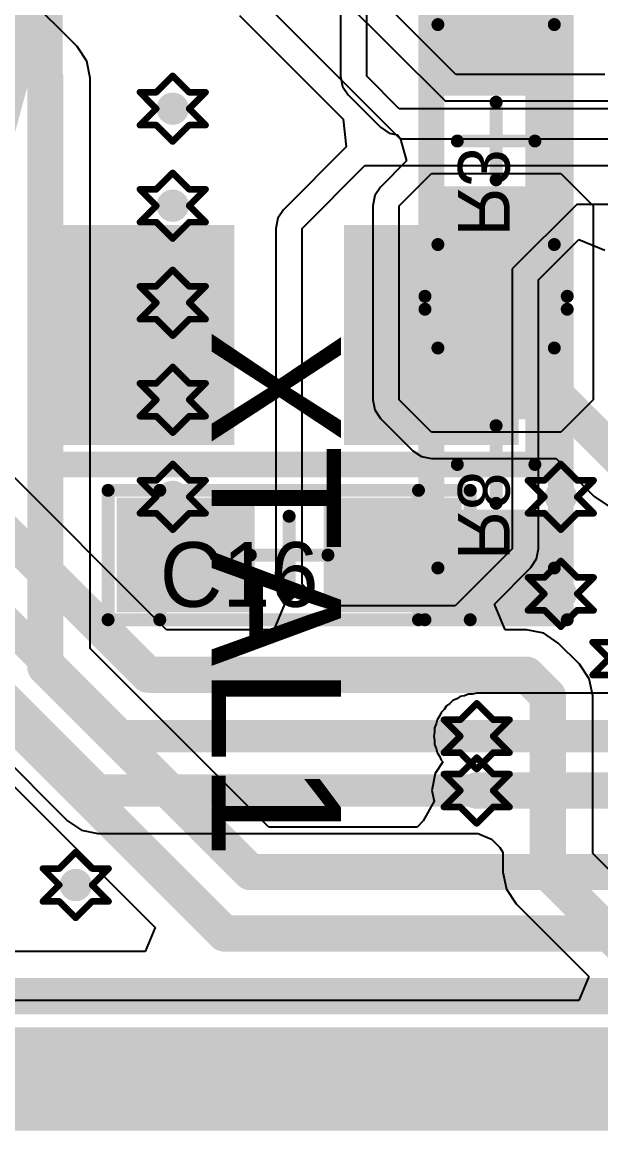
# Model space of a CAD drawing. Header units: millimetres. Extents: x -1.1 to 43.9, y -0.6 to 15.6.
# Drawn here: x 20.84 to 25.31, y -0.4 to 8.17 of the extents above; entities that cross this region are included whole.
import ezdxf

# ---------------------------------------------------------------- set-up
doc = ezdxf.new("R2010")
doc.units = ezdxf.units.MM
for name, color, linetype in [('BottomLayer', 5, 'Continuous'), ('BottomPaste', 16, 'Continuous'), ('BottomSolder', 6, 'Continuous'), ('DrillDrawing', 1, 'Continuous'), ('KeepOutLayer', 6, 'Continuous'), ('Mechanical2', 216, 'Continuous'), ('Mechanical3', 76, 'Continuous'), ('Mechanical4', 56, 'Continuous'), ('Mechanical5', 56, 'Continuous'), ('Mechanical6', 56, 'Continuous'), ('Mechanical7', 56, 'Continuous'), ('TopLayer', 1, 'Continuous'), ('TopOverlay', 2, 'Continuous'), ('TopPaste', 8, 'Continuous'), ('TopSolder', 216, 'Continuous'), ('ViaHoleLayer', 16, 'Continuous')]:
    doc.layers.add(name, color=color, linetype=linetype)
doc.styles.add('Mooretronics', font='', dxfattribs={"height": 0.2})
doc.styles.get('Mooretronics').set_extended_font_data('Mooretronics')

# ---------------------------------------------------------------- blocks, each defined once
blk = doc.blocks.new('4_SMD__N__L____51')
at = {"layer": 'TopLayer'}
for points in [[(1.05, 1.725), (2.65, 1.725), (2.65, 0.475), (1.05, 0.475)], [(1.05, -0.475), (2.65, -0.475), (2.65, -1.725), (1.05, -1.725)]]:
    blk.add_hatch(color=1, dxfattribs=at).paths.add_polyline_path(points)
at = {"layer": 'TopPaste'}
for points in [[(1.05, 1.725), (2.65, 1.725), (2.65, 0.475), (1.05, 0.475)], [(1.05, -0.475), (2.65, -0.475), (2.65, -1.725), (1.05, -1.725)]]:
    blk.add_hatch(color=8, dxfattribs=at).paths.add_polyline_path(points)
at = {"layer": 'TopSolder'}
for points in [[(1, 1.775), (2.7, 1.775), (2.7, 0.425), (1, 0.425)], [(1, -0.425), (2.7, -0.425), (2.7, -1.775), (1, -1.775)]]:
    blk.add_hatch(color=216, dxfattribs=at).paths.add_polyline_path(points)
at = {"layer": 'Mechanical2', "const_width": 0.2}
for points in [[(2.85, 1.925), (-2.85, 1.925)], [(2.85, -1.85), (2.85, 1.925)], [(2.85, -1.85), (-2.85, -1.85)]]:
    blk.add_lwpolyline(points, dxfattribs=at)
at = {"layer": 'Mechanical2', "const_width": 0.1}
for points in [[(2.8, 1.925, 1), (2.9, 1.925, 1)], [(2.8, 1.925, 1), (2.9, 1.925, 1)], [(2.8, -1.85, 1), (2.9, -1.85, 1)], [(2.8, -1.85, 1), (2.9, -1.85, 1)]]:
    blk.add_lwpolyline(points, format="xyb", close=True, dxfattribs=at)
at = {"layer": 'Mechanical4', "const_width": 0.2}
for points in [[(2.85, 1.925), (-2.85, 1.925)], [(2.85, -1.85), (2.85, 1.925)], [(2.85, -1.85), (-2.85, -1.85)]]:
    blk.add_lwpolyline(points, dxfattribs=at)
at = {"layer": 'Mechanical4', "const_width": 0.1}
for points in [[(2.8, 1.925, 1), (2.9, 1.925, 1)], [(2.8, 1.925, 1), (2.9, 1.925, 1)], [(2.8, -1.85, 1), (2.9, -1.85, 1)], [(2.8, -1.85, 1), (2.9, -1.85, 1)]]:
    blk.add_lwpolyline(points, format="xyb", close=True, dxfattribs=at)
at = {"layer": 'Mechanical6', "const_width": 0.2}
for points in [[(2.85, 1.925), (-2.85, 1.925)], [(2.85, -1.85), (2.85, 1.925)], [(2.85, -1.85), (-2.85, -1.85)]]:
    blk.add_lwpolyline(points, dxfattribs=at)
at = {"layer": 'Mechanical6', "const_width": 0.1}
for points in [[(2.8, 1.925, 1), (2.9, 1.925, 1)], [(2.8, 1.925, 1), (2.9, 1.925, 1)], [(2.8, -1.85, 1), (2.9, -1.85, 1)], [(2.8, -1.85, 1), (2.9, -1.85, 1)]]:
    blk.add_lwpolyline(points, format="xyb", close=True, dxfattribs=at)
at = {"layer": 'Mechanical6'}
blk.add_text('XTAL1', height=1, dxfattribs=at).set_placement((1.809, -0.5999))
blk = doc.blocks.new('RES_0603_B_67')
at = {"layer": 'BottomLayer'}
for points in [[(-1.1, 0.45), (-0.4, 0.45), (-0.4, -0.45), (-1.1, -0.45)], [(0.4, 0.45), (1.1, 0.45), (1.1, -0.45), (0.4, -0.45)]]:
    blk.add_hatch(color=5, dxfattribs=at).paths.add_polyline_path(points)
at = {"layer": 'BottomPaste'}
for points in [[(-1.1, 0.45), (-0.4, 0.45), (-0.4, -0.45), (-1.1, -0.45)], [(0.4, 0.45), (1.1, 0.45), (1.1, -0.45), (0.4, -0.45)]]:
    blk.add_hatch(color=16, dxfattribs=at).paths.add_polyline_path(points)
at = {"layer": 'BottomSolder'}
for points in [[(-1.15, 0.5), (-0.35, 0.5), (-0.35, -0.5), (-1.15, -0.5)], [(0.35, 0.5), (1.15, 0.5), (1.15, -0.5), (0.35, -0.5)]]:
    blk.add_hatch(color=6, dxfattribs=at).paths.add_polyline_path(points)
at = {"layer": 'Mechanical3', "const_width": 0.1}
for points in [[(-0.8, 0.45), (0.9, 0.45)], [(-0.8, 0.45), (-0.8, -0.45)], [(0.9, 0.45), (0.9, -0.45)], [(-0.8, -0.45), (0.9, -0.45)]]:
    blk.add_lwpolyline(points, dxfattribs=at)
at = {"layer": 'Mechanical3', "const_width": 0.05}
for points in [[(-0.825, 0.45, 1), (-0.775, 0.45, 1)], [(-0.825, 0.45, 1), (-0.775, 0.45, 1)], [(0.875, 0.45, 1), (0.925, 0.45, 1)], [(0.875, 0.45, 1), (0.925, 0.45, 1)], [(-0.825, -0.45, 1), (-0.775, -0.45, 1)], [(-0.825, -0.45, 1), (-0.775, -0.45, 1)], [(0.875, -0.45, 1), (0.925, -0.45, 1)], [(0.875, -0.45, 1), (0.925, -0.45, 1)]]:
    blk.add_lwpolyline(points, format="xyb", close=True, dxfattribs=at)
at = {"layer": 'Mechanical5', "const_width": 0.1}
for points in [[(-1.2, 0.55), (-1.2, -0.55)], [(-1.2, 0.55), (1.2, 0.55)], [(1.2, 0.55), (1.2, -0.55)], [(0, 0.3), (0, -0.3)], [(-0.3, 0), (0.3, 0)], [(-1.2, -0.55), (1.2, -0.55)]]:
    blk.add_lwpolyline(points, dxfattribs=at)
at = {"layer": 'Mechanical5', "const_width": 0.05}
for points in [[(-1.225, 0.55, 1), (-1.175, 0.55, 1)], [(-1.225, 0.55, 1), (-1.175, 0.55, 1)], [(1.175, 0.55, 1), (1.225, 0.55, 1)], [(1.175, 0.55, 1), (1.225, 0.55, 1)], [(-0.025, 0.3, 1), (0.025, 0.3, 1)], [(-0.325, 0, 1), (-0.275, 0, 1)], [(0.275, 0, 1), (0.325, 0, 1)], [(-0.025, -0.3, 1), (0.025, -0.3, 1)], [(-1.225, -0.55, 1), (-1.175, -0.55, 1)], [(-1.225, -0.55, 1), (-1.175, -0.55, 1)], [(1.175, -0.55, 1), (1.225, -0.55, 1)], [(1.175, -0.55, 1), (1.225, -0.55, 1)]]:
    blk.add_lwpolyline(points, format="xyb", close=True, dxfattribs=at)
at = {"layer": 'Mechanical7', "const_width": 0.1}
for points in [[(-1.2, 0.55), (-1.2, -0.55)], [(-1.2, 0.55), (1.2, 0.55)], [(1.2, 0.55), (1.2, -0.55)], [(-1.2, -0.55), (1.2, -0.55)]]:
    blk.add_lwpolyline(points, dxfattribs=at)
at = {"layer": 'Mechanical7', "const_width": 0.05}
for points in [[(-1.225, 0.55, 1), (-1.175, 0.55, 1)], [(-1.225, 0.55, 1), (-1.175, 0.55, 1)], [(1.175, 0.55, 1), (1.225, 0.55, 1)], [(1.175, 0.55, 1), (1.225, 0.55, 1)], [(-1.225, -0.55, 1), (-1.175, -0.55, 1)], [(-1.225, -0.55, 1), (-1.175, -0.55, 1)], [(1.175, -0.55, 1), (1.225, -0.55, 1)], [(1.175, -0.55, 1), (1.225, -0.55, 1)]]:
    blk.add_lwpolyline(points, format="xyb", close=True, dxfattribs=at)
at = {"layer": 'Mechanical7', "text_generation_flag": 2}
blk.add_text('R8', height=0.4, rotation=180, dxfattribs=at).set_placement((-0.7373, 0.2951))
blk = doc.blocks.new('RES_0603_B_72')
at = {"layer": 'BottomLayer'}
for points in [[(-1.1, 0.45), (-0.4, 0.45), (-0.4, -0.45), (-1.1, -0.45)], [(0.4, 0.45), (1.1, 0.45), (1.1, -0.45), (0.4, -0.45)]]:
    blk.add_hatch(color=5, dxfattribs=at).paths.add_polyline_path(points)
at = {"layer": 'BottomPaste'}
for points in [[(-1.1, 0.45), (-0.4, 0.45), (-0.4, -0.45), (-1.1, -0.45)], [(0.4, 0.45), (1.1, 0.45), (1.1, -0.45), (0.4, -0.45)]]:
    blk.add_hatch(color=16, dxfattribs=at).paths.add_polyline_path(points)
at = {"layer": 'BottomSolder'}
for points in [[(-1.15, 0.5), (-0.35, 0.5), (-0.35, -0.5), (-1.15, -0.5)], [(0.35, 0.5), (1.15, 0.5), (1.15, -0.5), (0.35, -0.5)]]:
    blk.add_hatch(color=6, dxfattribs=at).paths.add_polyline_path(points)
at = {"layer": 'Mechanical3', "const_width": 0.1}
for points in [[(-0.8, 0.45), (0.9, 0.45)], [(-0.8, 0.45), (-0.8, -0.45)], [(0.9, 0.45), (0.9, -0.45)], [(-0.8, -0.45), (0.9, -0.45)]]:
    blk.add_lwpolyline(points, dxfattribs=at)
at = {"layer": 'Mechanical3', "const_width": 0.05}
for points in [[(-0.825, 0.45, 1), (-0.775, 0.45, 1)], [(-0.825, 0.45, 1), (-0.775, 0.45, 1)], [(0.875, 0.45, 1), (0.925, 0.45, 1)], [(0.875, 0.45, 1), (0.925, 0.45, 1)], [(-0.825, -0.45, 1), (-0.775, -0.45, 1)], [(-0.825, -0.45, 1), (-0.775, -0.45, 1)], [(0.875, -0.45, 1), (0.925, -0.45, 1)], [(0.875, -0.45, 1), (0.925, -0.45, 1)]]:
    blk.add_lwpolyline(points, format="xyb", close=True, dxfattribs=at)
at = {"layer": 'Mechanical5', "const_width": 0.1}
for points in [[(-1.2, 0.55), (-1.2, -0.55)], [(-1.2, 0.55), (1.2, 0.55)], [(1.2, 0.55), (1.2, -0.55)], [(0, 0.3), (0, -0.3)], [(-0.3, 0), (0.3, 0)], [(-1.2, -0.55), (1.2, -0.55)]]:
    blk.add_lwpolyline(points, dxfattribs=at)
at = {"layer": 'Mechanical5', "const_width": 0.05}
for points in [[(-1.225, 0.55, 1), (-1.175, 0.55, 1)], [(-1.225, 0.55, 1), (-1.175, 0.55, 1)], [(1.175, 0.55, 1), (1.225, 0.55, 1)], [(1.175, 0.55, 1), (1.225, 0.55, 1)], [(-0.025, 0.3, 1), (0.025, 0.3, 1)], [(-0.325, 0, 1), (-0.275, 0, 1)], [(0.275, 0, 1), (0.325, 0, 1)], [(-0.025, -0.3, 1), (0.025, -0.3, 1)], [(-1.225, -0.55, 1), (-1.175, -0.55, 1)], [(-1.225, -0.55, 1), (-1.175, -0.55, 1)], [(1.175, -0.55, 1), (1.225, -0.55, 1)], [(1.175, -0.55, 1), (1.225, -0.55, 1)]]:
    blk.add_lwpolyline(points, format="xyb", close=True, dxfattribs=at)
at = {"layer": 'Mechanical7', "const_width": 0.1}
for points in [[(-1.2, 0.55), (-1.2, -0.55)], [(-1.2, 0.55), (1.2, 0.55)], [(1.2, 0.55), (1.2, -0.55)], [(-1.2, -0.55), (1.2, -0.55)]]:
    blk.add_lwpolyline(points, dxfattribs=at)
at = {"layer": 'Mechanical7', "const_width": 0.05}
for points in [[(-1.225, 0.55, 1), (-1.175, 0.55, 1)], [(-1.225, 0.55, 1), (-1.175, 0.55, 1)], [(1.175, 0.55, 1), (1.225, 0.55, 1)], [(1.175, 0.55, 1), (1.225, 0.55, 1)], [(-1.225, -0.55, 1), (-1.175, -0.55, 1)], [(-1.225, -0.55, 1), (-1.175, -0.55, 1)], [(1.175, -0.55, 1), (1.225, -0.55, 1)], [(1.175, -0.55, 1), (1.225, -0.55, 1)]]:
    blk.add_lwpolyline(points, format="xyb", close=True, dxfattribs=at)
at = {"layer": 'Mechanical7', "text_generation_flag": 2}
blk.add_text('R3', height=0.4, rotation=180, dxfattribs=at).set_placement((-0.7373, 0.2951))
blk = doc.blocks.new('CAP_0603_81')
at = {"layer": 'TopLayer'}
for points in [[(-0.3175, 0.3937), (-0.3175, -0.3937), (-1.2827, -0.3937), (-1.2827, 0.3937)], [(1.2827, 0.3937), (1.2827, -0.3937), (0.3175, -0.3937), (0.3175, 0.3937)]]:
    blk.add_hatch(color=1, dxfattribs=at).paths.add_polyline_path(points)
at = {"layer": 'TopPaste'}
for points in [[(-0.3175, 0.3937), (-0.3175, -0.3937), (-1.2827, -0.3937), (-1.2827, 0.3937)], [(1.2827, 0.3937), (1.2827, -0.3937), (0.3175, -0.3937), (0.3175, 0.3937)]]:
    blk.add_hatch(color=8, dxfattribs=at).paths.add_polyline_path(points)
at = {"layer": 'TopSolder'}
for points in [[(-0.2675, 0.4437), (-0.2675, -0.4437), (-1.3327, -0.4437), (-1.3327, 0.4437)], [(1.3327, 0.4437), (1.3327, -0.4437), (0.2675, -0.4437), (0.2675, 0.4437)]]:
    blk.add_hatch(color=216, dxfattribs=at).paths.add_polyline_path(points)
at = {"layer": 'Mechanical2', "const_width": 0.1}
for points in [[(-1, -0.5), (-1, 0.5)], [(-1, 0.5), (1, 0.5)], [(1, -0.5), (1, 0.5)], [(-1, -0.5), (1, -0.5)]]:
    blk.add_lwpolyline(points, dxfattribs=at)
at = {"layer": 'Mechanical2', "const_width": 0.05}
for points in [[(-1.025, 0.5, 1), (-0.975, 0.5, 1)], [(-1.025, 0.5, 1), (-0.975, 0.5, 1)], [(0.975, 0.5, 1), (1.025, 0.5, 1)], [(0.975, 0.5, 1), (1.025, 0.5, 1)], [(-1.025, -0.5, 1), (-0.975, -0.5, 1)], [(-1.025, -0.5, 1), (-0.975, -0.5, 1)], [(0.975, -0.5, 1), (1.025, -0.5, 1)], [(0.975, -0.5, 1), (1.025, -0.5, 1)]]:
    blk.add_lwpolyline(points, format="xyb", close=True, dxfattribs=at)
at = {"layer": 'Mechanical4', "const_width": 0.1}
for points in [[(-1.4, 0.5), (1.4, 0.5)], [(-1.4, -0.5), (-1.4, 0.5)], [(1.4, -0.5), (1.4, 0.5)], [(0, -0.3), (0, 0.3)], [(-0.3, 0), (0.3, 0)], [(-1.4, -0.5), (1.4, -0.5)]]:
    blk.add_lwpolyline(points, dxfattribs=at)
at = {"layer": 'Mechanical4', "const_width": 0.05}
for points in [[(-1.425, 0.5, 1), (-1.375, 0.5, 1)], [(-1.425, 0.5, 1), (-1.375, 0.5, 1)], [(1.375, 0.5, 1), (1.425, 0.5, 1)], [(1.375, 0.5, 1), (1.425, 0.5, 1)], [(-0.025, 0.3, 1), (0.025, 0.3, 1)], [(-0.325, 0, 1), (-0.275, 0, 1)], [(0.275, 0, 1), (0.325, 0, 1)], [(-0.025, -0.3, 1), (0.025, -0.3, 1)], [(-1.425, -0.5, 1), (-1.375, -0.5, 1)], [(-1.425, -0.5, 1), (-1.375, -0.5, 1)], [(1.375, -0.5, 1), (1.425, -0.5, 1)], [(1.375, -0.5, 1), (1.425, -0.5, 1)]]:
    blk.add_lwpolyline(points, format="xyb", close=True, dxfattribs=at)
at = {"layer": 'Mechanical6', "const_width": 0.1}
for points in [[(-1.4, 0.5), (1.4, 0.5)], [(-1.4, -0.5), (-1.4, 0.5)], [(1.4, -0.5), (1.4, 0.5)], [(-1.4, -0.5), (1.4, -0.5)]]:
    blk.add_lwpolyline(points, dxfattribs=at)
at = {"layer": 'Mechanical6', "const_width": 0.05}
for points in [[(-1.425, 0.5, 1), (-1.375, 0.5, 1)], [(-1.425, 0.5, 1), (-1.375, 0.5, 1)], [(1.375, 0.5, 1), (1.425, 0.5, 1)], [(1.375, 0.5, 1), (1.425, 0.5, 1)], [(-1.425, -0.5, 1), (-1.375, -0.5, 1)], [(-1.425, -0.5, 1), (-1.375, -0.5, 1)], [(1.375, -0.5, 1), (1.425, -0.5, 1)], [(1.375, -0.5, 1), (1.425, -0.5, 1)]]:
    blk.add_lwpolyline(points, format="xyb", close=True, dxfattribs=at)
at = {"layer": 'Mechanical6'}
blk.add_text('C16', height=0.5, rotation=360, dxfattribs=at).set_placement((-1, -0.4))

msp = doc.modelspace()

# ---------------------------------------------------------------- hatches: boundary and pattern name
at = {"layer": 'BottomLayer'}
h = msp.add_hatch(color=5, dxfattribs=at)
edge = h.paths.add_edge_path()
edge.add_arc((22, 7.5), 0.125, 0, 360)
h = msp.add_hatch(color=5, dxfattribs=at)
edge = h.paths.add_edge_path()
edge.add_arc((22, 6.75), 0.125, 0, 360)
h = msp.add_hatch(color=5, dxfattribs=at)
edge = h.paths.add_edge_path()
edge.add_arc((22, 6), 0.125, 0, 360)
h = msp.add_hatch(color=5, dxfattribs=at)
edge = h.paths.add_edge_path()
edge.add_arc((22, 5.25), 0.125, 0, 360)
h = msp.add_hatch(color=5, dxfattribs=at)
edge = h.paths.add_edge_path()
edge.add_arc((22, 4.5), 0.125, 0, 360)
h = msp.add_hatch(color=5, dxfattribs=at)
edge = h.paths.add_edge_path()
edge.add_arc((25, 4.5), 0.125, 0, 360)
h = msp.add_hatch(color=5, dxfattribs=at)
edge = h.paths.add_edge_path()
edge.add_arc((25, 3.75), 0.125, 0, 360)
h = msp.add_hatch(color=5, dxfattribs=at)
edge = h.paths.add_edge_path()
edge.add_arc((24.35, 2.65), 0.125, 0, 360)
h = msp.add_hatch(color=5, dxfattribs=at)
edge = h.paths.add_edge_path()
edge.add_arc((24.35, 2.23), 0.125, 0, 360)
h = msp.add_hatch(color=5, dxfattribs=at)
edge = h.paths.add_edge_path()
edge.add_arc((21.25, 1.5), 0.125, 0, 360)
at = {"layer": 'TopLayer'}
h = msp.add_hatch(color=1, dxfattribs=at)
edge = h.paths.add_edge_path()
edge.add_arc((22, 7.5), 0.125, 0, 360)
h = msp.add_hatch(color=1, dxfattribs=at)
edge = h.paths.add_edge_path()
edge.add_arc((22, 6.75), 0.125, 0, 360)
h = msp.add_hatch(color=1, dxfattribs=at)
edge = h.paths.add_edge_path()
edge.add_arc((22, 6), 0.125, 0, 360)
h = msp.add_hatch(color=1, dxfattribs=at)
edge = h.paths.add_edge_path()
edge.add_arc((22, 5.25), 0.125, 0, 360)
h = msp.add_hatch(color=1, dxfattribs=at)
edge = h.paths.add_edge_path()
edge.add_arc((22, 4.5), 0.125, 0, 360)
h = msp.add_hatch(color=1, dxfattribs=at)
edge = h.paths.add_edge_path()
edge.add_arc((25, 4.5), 0.125, 0, 360)
h = msp.add_hatch(color=1, dxfattribs=at)
edge = h.paths.add_edge_path()
edge.add_arc((25, 3.75), 0.125, 0, 360)
h = msp.add_hatch(color=1, dxfattribs=at)
edge = h.paths.add_edge_path()
edge.add_arc((24.35, 2.65), 0.125, 0, 360)
h = msp.add_hatch(color=1, dxfattribs=at)
edge = h.paths.add_edge_path()
edge.add_arc((24.35, 2.23), 0.125, 0, 360)
h = msp.add_hatch(color=1, dxfattribs=at)
edge = h.paths.add_edge_path()
edge.add_arc((21.25, 1.5), 0.125, 0, 360)
at = {"layer": 'ViaHoleLayer'}
h = msp.add_hatch(color=16, dxfattribs=at)
edge = h.paths.add_edge_path()
edge.add_arc((22, 7.5), 0.075, 0, 360)
h = msp.add_hatch(color=16, dxfattribs=at)
edge = h.paths.add_edge_path()
edge.add_arc((22, 6.75), 0.075, 0, 360)
h = msp.add_hatch(color=16, dxfattribs=at)
edge = h.paths.add_edge_path()
edge.add_arc((22, 6), 0.075, 0, 360)
h = msp.add_hatch(color=16, dxfattribs=at)
edge = h.paths.add_edge_path()
edge.add_arc((22, 5.25), 0.075, 0, 360)
h = msp.add_hatch(color=16, dxfattribs=at)
edge = h.paths.add_edge_path()
edge.add_arc((22, 4.5), 0.075, 0, 360)
h = msp.add_hatch(color=16, dxfattribs=at)
edge = h.paths.add_edge_path()
edge.add_arc((25, 4.5), 0.075, 0, 360)
h = msp.add_hatch(color=16, dxfattribs=at)
edge = h.paths.add_edge_path()
edge.add_arc((25, 3.75), 0.075, 0, 360)
h = msp.add_hatch(color=16, dxfattribs=at)
edge = h.paths.add_edge_path()
edge.add_arc((24.35, 2.65), 0.075, 0, 360)
h = msp.add_hatch(color=16, dxfattribs=at)
edge = h.paths.add_edge_path()
edge.add_arc((24.35, 2.23), 0.075, 0, 360)
h = msp.add_hatch(color=16, dxfattribs=at)
edge = h.paths.add_edge_path()
edge.add_arc((21.25, 1.5), 0.075, 0, 360)

# ---------------------------------------------------------------- linework, layer by layer
at = {"layer": 'BottomLayer'}
for p, q in [((21.2601, 7.9801), (20.0717, 9.1686)), ((23.2961, 8.25), (23.2961, 7.75)), ((23.5, 7.75), (23.5, 8.25)), ((21.3353, 7.8677), (21.2601, 7.9801)), ((21.3617, 7.735), (21.3353, 7.8677)), ((21.3617, 3.3286), (21.3617, 7.735)), ((23.2961, 7.75), (23.2961, 7.75)), ((23.2961, 7.75), (23.3116, 7.672)), ((23.75, 7.5), (23.5, 7.75)), ((23.3116, 7.672), (23.3558, 7.6058)), ((23.3558, 7.6058), (23.6058, 7.3558)), ((26.5, 7.5), (23.75, 7.5)), ((23.6058, 7.3558), (23.672, 7.3116)), ((23.672, 7.3116), (23.7368, 7.2987)), ((23.7368, 7.2987), (23.7554, 7.2745)), ((23.7554, 7.2745), (23.7571, 7.2715)), ((23.7571, 7.2715), (23.8077, 7.0961)), ((23.8077, 7.0961), (23.6058, 6.8942)), ((23.75, 6.75), (24, 7)), ((24, 7), (24.25, 7)), ((24.25, 7), (25, 7)), ((25, 7), (25.25, 6.75)), ((23.6058, 6.8942), (23.5616, 6.828)), ((23.6058, 6.8942), (23.6058, 6.8942)), ((23.5616, 6.828), (23.5461, 6.75)), ((23.5461, 6.75), (23.5461, 5.25)), ((23.75, 5.25), (23.75, 6.75)), ((25.25, 6.75), (25.25, 5.25)), ((23.5461, 5.25), (23.5461, 5.25)), ((23.5461, 5.25), (23.5616, 5.172)), ((24, 5), (23.75, 5.25)), ((25.25, 5.25), (25, 5)), ((23.5616, 5.172), (23.6058, 5.1058)), ((23.6058, 5.1058), (23.8558, 4.8558)), ((25, 5), (24, 5)), ((23.8558, 4.8558), (23.922, 4.8116)), ((23.922, 4.8116), (24, 4.7961)), ((24, 4.7961), (24.9637, 4.7961)), ((24.9637, 4.7961), (25.2549, 4.5049)), ((25.2549, 4.5049), (25.3673, 4.4297)), ((22.7436, 1.9467), (21.3617, 3.3286)), ((24.1659, 2.9255), (24.1428, 2.9024)), ((24.1961, 2.938), (24.1659, 2.9255)), ((24.2232, 2.9561), (24.1961, 2.938)), ((24.2552, 2.9625), (24.2232, 2.9561)), ((24.2854, 2.975), (24.2552, 2.9625)), ((24.318, 2.975), (24.2854, 2.975)), ((24.35, 2.9814), (24.318, 2.975)), ((27.4536, 2.9814), (24.35, 2.9814)), ((24.0745, 2.8341), (24.062, 2.8039)), ((24.0976, 2.8572), (24.0745, 2.8341)), ((24.1157, 2.8843), (24.0976, 2.8572)), ((24.1428, 2.9024), (24.1157, 2.8843)), ((24.0375, 2.7448), (24.025, 2.7146)), ((24.0439, 2.7768), (24.0375, 2.7448)), ((24.062, 2.8039), (24.0439, 2.7768)), ((24.025, 2.682), (24.0186, 2.65)), ((24.025, 2.7146), (24.025, 2.682)), ((20.3899, 2.6449), (21.8633, 1.1715)), ((24.0186, 2.65), (24.025, 2.618)), ((24.025, 2.618), (24.025, 2.5854)), ((24.025, 2.5854), (24.0375, 2.5552)), ((24.0375, 2.5552), (24.0439, 2.5232)), ((24.0439, 2.5232), (24.062, 2.4961)), ((24.062, 2.4961), (24.0745, 2.4659)), ((24.089, 2.4514), (24.0297, 2.3627)), ((24.0745, 2.4659), (24.089, 2.4514)), ((24.0297, 2.3627), (24.0033, 2.23)), ((24.0033, 2.23), (24.0199, 2.1467)), ((24.0199, 2.1467), (23.9359, 1.9962)), ((23.9359, 1.9962), (23.8899, 1.9467)), ((23.8899, 1.9467), (22.7436, 1.9467)), ((21.8633, 1.1715), (21.7868, 0.9867)), ((21.7868, 0.9867), (17.9853, 0.9867))]:
    msp.add_line(p, q, dxfattribs=at)
for points, const_width in [([(19.725, 9.025), (21.015, 7.735)], 0.28), ([(21.015, 3.185), (21.015, 7.735)], 0.28), ([(24.5, 5.5), (24.71, 5.29)], 0.28), ([(24.71, 5.29), (24.96, 5.29)], 0.28), ([(24.96, 5.29), (25.5, 4.75)], 0.28), ([(21.015, 3.185), (22.6, 1.6)], 0.28), ([(20.635, 2.89), (22.4, 1.125)], 0.28), ([(24.35, 2.65), (27.5908, 2.65)], 0.25), ([(24.35, 2.23), (27.7648, 2.23)], 0.28), ([(22.6, 1.6), (25.8, 1.6)], 0.28), ([(22.4, 1.125), (27.75, 1.125)], 0.28), ([(17.36, 0.64), (31.54, 0.64)], 0.28)]:
    msp.add_lwpolyline(points, dxfattribs=dict(at, const_width=const_width))
for points, const_width in [([(20.945, 7.735, 1), (21.085, 7.735, 1)], 0.14), ([(20.945, 7.735, 1), (21.085, 7.735, 1)], 0.14), ([(24.43, 5.5, 1), (24.57, 5.5, 1)], 0.14), ([(24.64, 5.29, 1), (24.78, 5.29, 1)], 0.14), ([(24.64, 5.29, 1), (24.78, 5.29, 1)], 0.14), ([(24.89, 5.29, 1), (25.03, 5.29, 1)], 0.14), ([(24.89, 5.29, 1), (25.03, 5.29, 1)], 0.14), ([(20.945, 3.185, 1), (21.085, 3.185, 1)], 0.14), ([(20.945, 3.185, 1), (21.085, 3.185, 1)], 0.14), ([(24.2875, 2.65, 1), (24.4125, 2.65, 1)], 0.125), ([(24.28, 2.23, 1), (24.42, 2.23, 1)], 0.14), ([(22.53, 1.6, 1), (22.67, 1.6, 1)], 0.14), ([(22.53, 1.6, 1), (22.67, 1.6, 1)], 0.14), ([(22.33, 1.125, 1), (22.47, 1.125, 1)], 0.14), ([(22.33, 1.125, 1), (22.47, 1.125, 1)], 0.14)]:
    msp.add_lwpolyline(points, format="xyb", close=True, dxfattribs=dict(at, const_width=const_width))
at = {"layer": 'DrillDrawing'}
for points, const_width in [([(21.873, 7.627), (22, 7.754)], 0.0508), ([(22, 7.754), (22.127, 7.627)], 0.0508), ([(21.746, 7.627), (21.873, 7.5)], 0.0508), ([(21.746, 7.627), (21.873, 7.627)], 0.0508), ([(22.127, 7.627), (22.254, 7.627)], 0.0508), ([(22.127, 7.5), (22.254, 7.627)], 0.0508), ([(21.746, 7.373), (21.873, 7.5)], 0.0508), ([(22.127, 7.5), (22.254, 7.373)], 0.0508), ([(21.746, 7.373), (21.873, 7.373)], 0.0508), ([(21.873, 7.373), (22, 7.246)], 0.0508), ([(22, 7.246), (22.127, 7.373)], 0.0508), ([(22.127, 7.373), (22.254, 7.373)], 0.0508), ([(21.873, 6.877), (22, 7.004)], 0.0508), ([(22, 7.004), (22.127, 6.877)], 0.0508), ([(21.746, 6.877), (21.873, 6.75)], 0.0508), ([(21.746, 6.877), (21.873, 6.877)], 0.0508), ([(22.127, 6.877), (22.254, 6.877)], 0.0508), ([(22.127, 6.75), (22.254, 6.877)], 0.0508), ([(21.746, 6.623), (21.873, 6.75)], 0.0508), ([(22.127, 6.75), (22.254, 6.623)], 0.0508), ([(21.746, 6.623), (21.873, 6.623)], 0.0508), ([(21.873, 6.623), (22, 6.496)], 0.0508), ([(22, 6.496), (22.127, 6.623)], 0.0508), ([(22.127, 6.623), (22.254, 6.623)], 0.0508), ([(21.873, 6.127), (22, 6.254)], 0.0508), ([(22, 6.254), (22.127, 6.127)], 0.0508), ([(21.746, 6.127), (21.873, 6)], 0.0508), ([(21.746, 6.127), (21.873, 6.127)], 0.0508), ([(22.127, 6.127), (22.254, 6.127)], 0.0508), ([(22.127, 6), (22.254, 6.127)], 0.0508), ([(21.746, 5.873), (21.873, 6)], 0.0508), ([(22.127, 6), (22.254, 5.873)], 0.0508), ([(21.746, 5.873), (21.873, 5.873)], 0.0508), ([(21.873, 5.873), (22, 5.746)], 0.0508), ([(22, 5.746), (22.127, 5.873)], 0.0508), ([(22.127, 5.873), (22.254, 5.873)], 0.0508), ([(21.873, 5.377), (22, 5.504)], 0.0508), ([(22, 5.504), (22.127, 5.377)], 0.0508), ([(21.746, 5.377), (21.873, 5.25)], 0.0508), ([(21.746, 5.377), (21.873, 5.377)], 0.0508), ([(22.127, 5.377), (22.254, 5.377)], 0.0508), ([(22.127, 5.25), (22.254, 5.377)], 0.0508), ([(21.746, 5.123), (21.873, 5.25)], 0.0508), ([(22.127, 5.25), (22.254, 5.123)], 0.0508), ([(21.746, 5.123), (21.873, 5.123)], 0.0508), ([(21.873, 5.123), (22, 4.996)], 0.0508), ([(22, 4.996), (22.127, 5.123)], 0.0508), ([(22.127, 5.123), (22.254, 5.123)], 0.0508), ([(21.873, 4.627), (22, 4.754)], 0.0508), ([(22, 4.754), (22.127, 4.627)], 0.0508), ([(24.873, 4.627), (25, 4.754)], 0.0508), ([(25, 4.754), (25.127, 4.627)], 0.0508), ([(21.746, 4.627), (21.873, 4.5)], 0.0508), ([(21.746, 4.627), (21.873, 4.627)], 0.0508), ([(22.127, 4.627), (22.254, 4.627)], 0.0508), ([(22.127, 4.5), (22.254, 4.627)], 0.0508), ([(24.746, 4.627), (24.873, 4.5)], 0.0508), ([(24.746, 4.627), (24.873, 4.627)], 0.0508), ([(25.127, 4.627), (25.254, 4.627)], 0.0508), ([(25.127, 4.5), (25.254, 4.627)], 0.0508), ([(21.746, 4.373), (21.873, 4.5)], 0.0508), ([(22.127, 4.5), (22.254, 4.373)], 0.0508), ([(24.746, 4.373), (24.873, 4.5)], 0.0508), ([(25.127, 4.5), (25.254, 4.373)], 0.0508), ([(21.746, 4.373), (21.873, 4.373)], 0.0508), ([(21.873, 4.373), (22, 4.246)], 0.0508), ([(22, 4.246), (22.127, 4.373)], 0.0508), ([(22.127, 4.373), (22.254, 4.373)], 0.0508), ([(24.746, 4.373), (24.873, 4.373)], 0.0508), ([(24.873, 4.373), (25, 4.246)], 0.0508), ([(25, 4.246), (25.127, 4.373)], 0.0508), ([(25.127, 4.373), (25.254, 4.373)], 0.0508), ([(24.873, 3.877), (25, 4.004)], 0.0508), ([(25, 4.004), (25.127, 3.877)], 0.0508), ([(24.746, 3.877), (24.873, 3.75)], 0.0508), ([(24.746, 3.877), (24.873, 3.877)], 0.0508), ([(25.127, 3.877), (25.254, 3.877)], 0.0508), ([(25.127, 3.75), (25.254, 3.877)], 0.0508), ([(24.746, 3.623), (24.873, 3.75)], 0.0508), ([(25.127, 3.75), (25.254, 3.623)], 0.0508), ([(24.746, 3.623), (24.873, 3.623)], 0.0508), ([(24.873, 3.623), (25, 3.496)], 0.0508), ([(25, 3.496), (25.127, 3.623)], 0.0508), ([(25.127, 3.623), (25.254, 3.623)], 0.0508), ([(25.246, 3.377), (25.373, 3.25)], 0.0508), ([(25.246, 3.377), (25.373, 3.377)], 0.0508), ([(25.246, 3.123), (25.373, 3.25)], 0.0508), ([(25.246, 3.123), (25.373, 3.123)], 0.0508), ([(24.223, 2.777), (24.35, 2.904)], 0.0508), ([(24.35, 2.904), (24.477, 2.777)], 0.0508), ([(24.096, 2.777), (24.223, 2.65)], 0.0508), ([(24.096, 2.777), (24.223, 2.777)], 0.0508), ([(24.477, 2.777), (24.604, 2.777)], 0.0508), ([(24.477, 2.65), (24.604, 2.777)], 0.0508), ([(24.096, 2.523), (24.223, 2.65)], 0.0508), ([(24.477, 2.65), (24.604, 2.523)], 0.0508), ([(24.096, 2.523), (24.223, 2.523)], 0.0508), ([(24.223, 2.523), (24.35, 2.396)], 0.0508), ([(24.223, 2.357), (24.35, 2.484)], 0.0508), ([(24.35, 2.396), (24.477, 2.523)], 0.0508), ([(24.35, 2.484), (24.477, 2.357)], 0.0508), ([(24.477, 2.523), (24.604, 2.523)], 0.0508), ([(24.096, 2.357), (24.223, 2.23)], 0.0508), ([(24.096, 2.357), (24.223, 2.357)], 0.0508), ([(24.477, 2.357), (24.604, 2.357)], 0.0508), ([(24.477, 2.23), (24.604, 2.357)], 0.0508), ([(24.096, 2.103), (24.223, 2.23)], 0.0508), ([(24.477, 2.23), (24.604, 2.103)], 0.0508), ([(24.096, 2.103), (24.223, 2.103)], 0.0508), ([(24.223, 2.103), (24.35, 1.976)], 0.0508), ([(24.35, 1.976), (24.477, 2.103)], 0.0508), ([(24.477, 2.103), (24.604, 2.103)], 0.0508), ([(21.123, 1.627), (21.25, 1.754)], 0.0508), ([(21.25, 1.754), (21.377, 1.627)], 0.0508), ([(20.996, 1.627), (21.123, 1.5)], 0.0508), ([(20.996, 1.627), (21.123, 1.627)], 0.0508), ([(21.377, 1.627), (21.504, 1.627)], 0.0508), ([(21.377, 1.5), (21.504, 1.627)], 0.0508), ([(20.996, 1.373), (21.123, 1.5)], 0.0508), ([(21.377, 1.5), (21.504, 1.373)], 0.0508), ([(20.996, 1.373), (21.123, 1.373)], 0.0508), ([(21.123, 1.373), (21.25, 1.246)], 0.0508), ([(21.25, 1.246), (21.377, 1.373)], 0.0508), ([(21.377, 1.373), (21.504, 1.373)], 0.0508), ([(0, 0), (43.47, 0)], 0.2)]:
    msp.add_lwpolyline(points, dxfattribs=dict(at, const_width=const_width))
at = {"layer": 'DrillDrawing', "const_width": 0.0254}
for points in [[(21.9873, 7.754, 1), (22.0127, 7.754, 1)], [(21.9873, 7.754, 1), (22.0127, 7.754, 1)], [(21.7333, 7.627, 1), (21.7587, 7.627, 1)], [(21.7333, 7.627, 1), (21.7587, 7.627, 1)], [(21.8603, 7.627, 1), (21.8857, 7.627, 1)], [(21.8603, 7.627, 1), (21.8857, 7.627, 1)], [(22.1143, 7.627, 1), (22.1397, 7.627, 1)], [(22.1143, 7.627, 1), (22.1397, 7.627, 1)], [(22.2413, 7.627, 1), (22.2667, 7.627, 1)], [(22.2413, 7.627, 1), (22.2667, 7.627, 1)], [(21.8603, 7.5, 1), (21.8857, 7.5, 1)], [(21.8603, 7.5, 1), (21.8857, 7.5, 1)], [(22.1143, 7.5, 1), (22.1397, 7.5, 1)], [(22.1143, 7.5, 1), (22.1397, 7.5, 1)], [(21.7333, 7.373, 1), (21.7587, 7.373, 1)], [(21.7333, 7.373, 1), (21.7587, 7.373, 1)], [(21.8603, 7.373, 1), (21.8857, 7.373, 1)], [(21.8603, 7.373, 1), (21.8857, 7.373, 1)], [(22.1143, 7.373, 1), (22.1397, 7.373, 1)], [(22.1143, 7.373, 1), (22.1397, 7.373, 1)], [(22.2413, 7.373, 1), (22.2667, 7.373, 1)], [(22.2413, 7.373, 1), (22.2667, 7.373, 1)], [(21.9873, 7.246, 1), (22.0127, 7.246, 1)], [(21.9873, 7.246, 1), (22.0127, 7.246, 1)], [(21.9873, 7.004, 1), (22.0127, 7.004, 1)], [(21.9873, 7.004, 1), (22.0127, 7.004, 1)], [(21.7333, 6.877, 1), (21.7587, 6.877, 1)], [(21.7333, 6.877, 1), (21.7587, 6.877, 1)], [(21.8603, 6.877, 1), (21.8857, 6.877, 1)], [(21.8603, 6.877, 1), (21.8857, 6.877, 1)], [(22.1143, 6.877, 1), (22.1397, 6.877, 1)], [(22.1143, 6.877, 1), (22.1397, 6.877, 1)], [(22.2413, 6.877, 1), (22.2667, 6.877, 1)], [(22.2413, 6.877, 1), (22.2667, 6.877, 1)], [(21.8603, 6.75, 1), (21.8857, 6.75, 1)], [(21.8603, 6.75, 1), (21.8857, 6.75, 1)], [(22.1143, 6.75, 1), (22.1397, 6.75, 1)], [(22.1143, 6.75, 1), (22.1397, 6.75, 1)], [(21.7333, 6.623, 1), (21.7587, 6.623, 1)], [(21.7333, 6.623, 1), (21.7587, 6.623, 1)], [(21.8603, 6.623, 1), (21.8857, 6.623, 1)], [(21.8603, 6.623, 1), (21.8857, 6.623, 1)], [(22.1143, 6.623, 1), (22.1397, 6.623, 1)], [(22.1143, 6.623, 1), (22.1397, 6.623, 1)], [(22.2413, 6.623, 1), (22.2667, 6.623, 1)], [(22.2413, 6.623, 1), (22.2667, 6.623, 1)], [(21.9873, 6.496, 1), (22.0127, 6.496, 1)], [(21.9873, 6.496, 1), (22.0127, 6.496, 1)], [(21.9873, 6.254, 1), (22.0127, 6.254, 1)], [(21.9873, 6.254, 1), (22.0127, 6.254, 1)], [(21.7333, 6.127, 1), (21.7587, 6.127, 1)], [(21.7333, 6.127, 1), (21.7587, 6.127, 1)], [(21.8603, 6.127, 1), (21.8857, 6.127, 1)], [(21.8603, 6.127, 1), (21.8857, 6.127, 1)], [(22.1143, 6.127, 1), (22.1397, 6.127, 1)], [(22.1143, 6.127, 1), (22.1397, 6.127, 1)], [(22.2413, 6.127, 1), (22.2667, 6.127, 1)], [(22.2413, 6.127, 1), (22.2667, 6.127, 1)], [(21.8603, 6, 1), (21.8857, 6, 1)], [(21.8603, 6, 1), (21.8857, 6, 1)], [(22.1143, 6, 1), (22.1397, 6, 1)], [(22.1143, 6, 1), (22.1397, 6, 1)], [(21.7333, 5.873, 1), (21.7587, 5.873, 1)], [(21.7333, 5.873, 1), (21.7587, 5.873, 1)], [(21.8603, 5.873, 1), (21.8857, 5.873, 1)], [(21.8603, 5.873, 1), (21.8857, 5.873, 1)], [(22.1143, 5.873, 1), (22.1397, 5.873, 1)], [(22.1143, 5.873, 1), (22.1397, 5.873, 1)], [(22.2413, 5.873, 1), (22.2667, 5.873, 1)], [(22.2413, 5.873, 1), (22.2667, 5.873, 1)], [(21.9873, 5.746, 1), (22.0127, 5.746, 1)], [(21.9873, 5.746, 1), (22.0127, 5.746, 1)], [(21.9873, 5.504, 1), (22.0127, 5.504, 1)], [(21.9873, 5.504, 1), (22.0127, 5.504, 1)], [(21.7333, 5.377, 1), (21.7587, 5.377, 1)], [(21.7333, 5.377, 1), (21.7587, 5.377, 1)], [(21.8603, 5.377, 1), (21.8857, 5.377, 1)], [(21.8603, 5.377, 1), (21.8857, 5.377, 1)], [(22.1143, 5.377, 1), (22.1397, 5.377, 1)], [(22.1143, 5.377, 1), (22.1397, 5.377, 1)], [(22.2413, 5.377, 1), (22.2667, 5.377, 1)], [(22.2413, 5.377, 1), (22.2667, 5.377, 1)], [(21.8603, 5.25, 1), (21.8857, 5.25, 1)], [(21.8603, 5.25, 1), (21.8857, 5.25, 1)], [(22.1143, 5.25, 1), (22.1397, 5.25, 1)], [(22.1143, 5.25, 1), (22.1397, 5.25, 1)], [(21.7333, 5.123, 1), (21.7587, 5.123, 1)], [(21.7333, 5.123, 1), (21.7587, 5.123, 1)], [(21.8603, 5.123, 1), (21.8857, 5.123, 1)], [(21.8603, 5.123, 1), (21.8857, 5.123, 1)], [(22.1143, 5.123, 1), (22.1397, 5.123, 1)], [(22.1143, 5.123, 1), (22.1397, 5.123, 1)], [(22.2413, 5.123, 1), (22.2667, 5.123, 1)], [(22.2413, 5.123, 1), (22.2667, 5.123, 1)], [(21.9873, 4.996, 1), (22.0127, 4.996, 1)], [(21.9873, 4.996, 1), (22.0127, 4.996, 1)], [(21.9873, 4.754, 1), (22.0127, 4.754, 1)], [(21.9873, 4.754, 1), (22.0127, 4.754, 1)], [(24.9873, 4.754, 1), (25.0127, 4.754, 1)], [(24.9873, 4.754, 1), (25.0127, 4.754, 1)], [(21.7333, 4.627, 1), (21.7587, 4.627, 1)], [(21.7333, 4.627, 1), (21.7587, 4.627, 1)], [(21.8603, 4.627, 1), (21.8857, 4.627, 1)], [(21.8603, 4.627, 1), (21.8857, 4.627, 1)], [(22.1143, 4.627, 1), (22.1397, 4.627, 1)], [(22.1143, 4.627, 1), (22.1397, 4.627, 1)], [(22.2413, 4.627, 1), (22.2667, 4.627, 1)], [(22.2413, 4.627, 1), (22.2667, 4.627, 1)], [(24.7333, 4.627, 1), (24.7587, 4.627, 1)], [(24.7333, 4.627, 1), (24.7587, 4.627, 1)], [(24.8603, 4.627, 1), (24.8857, 4.627, 1)], [(24.8603, 4.627, 1), (24.8857, 4.627, 1)], [(25.1143, 4.627, 1), (25.1397, 4.627, 1)], [(25.1143, 4.627, 1), (25.1397, 4.627, 1)], [(25.2413, 4.627, 1), (25.2667, 4.627, 1)], [(25.2413, 4.627, 1), (25.2667, 4.627, 1)], [(21.8603, 4.5, 1), (21.8857, 4.5, 1)], [(21.8603, 4.5, 1), (21.8857, 4.5, 1)], [(22.1143, 4.5, 1), (22.1397, 4.5, 1)], [(22.1143, 4.5, 1), (22.1397, 4.5, 1)], [(24.8603, 4.5, 1), (24.8857, 4.5, 1)], [(24.8603, 4.5, 1), (24.8857, 4.5, 1)], [(25.1143, 4.5, 1), (25.1397, 4.5, 1)], [(25.1143, 4.5, 1), (25.1397, 4.5, 1)], [(21.7333, 4.373, 1), (21.7587, 4.373, 1)], [(21.7333, 4.373, 1), (21.7587, 4.373, 1)], [(21.8603, 4.373, 1), (21.8857, 4.373, 1)], [(21.8603, 4.373, 1), (21.8857, 4.373, 1)], [(22.1143, 4.373, 1), (22.1397, 4.373, 1)], [(22.1143, 4.373, 1), (22.1397, 4.373, 1)], [(22.2413, 4.373, 1), (22.2667, 4.373, 1)], [(22.2413, 4.373, 1), (22.2667, 4.373, 1)], [(24.7333, 4.373, 1), (24.7587, 4.373, 1)], [(24.7333, 4.373, 1), (24.7587, 4.373, 1)], [(24.8603, 4.373, 1), (24.8857, 4.373, 1)], [(24.8603, 4.373, 1), (24.8857, 4.373, 1)], [(25.1143, 4.373, 1), (25.1397, 4.373, 1)], [(25.1143, 4.373, 1), (25.1397, 4.373, 1)], [(25.2413, 4.373, 1), (25.2667, 4.373, 1)], [(25.2413, 4.373, 1), (25.2667, 4.373, 1)], [(21.9873, 4.246, 1), (22.0127, 4.246, 1)], [(21.9873, 4.246, 1), (22.0127, 4.246, 1)], [(24.9873, 4.246, 1), (25.0127, 4.246, 1)], [(24.9873, 4.246, 1), (25.0127, 4.246, 1)], [(24.9873, 4.004, 1), (25.0127, 4.004, 1)], [(24.9873, 4.004, 1), (25.0127, 4.004, 1)], [(24.7333, 3.877, 1), (24.7587, 3.877, 1)], [(24.7333, 3.877, 1), (24.7587, 3.877, 1)], [(24.8603, 3.877, 1), (24.8857, 3.877, 1)], [(24.8603, 3.877, 1), (24.8857, 3.877, 1)], [(25.1143, 3.877, 1), (25.1397, 3.877, 1)], [(25.1143, 3.877, 1), (25.1397, 3.877, 1)], [(25.2413, 3.877, 1), (25.2667, 3.877, 1)], [(25.2413, 3.877, 1), (25.2667, 3.877, 1)], [(24.8603, 3.75, 1), (24.8857, 3.75, 1)], [(24.8603, 3.75, 1), (24.8857, 3.75, 1)], [(25.1143, 3.75, 1), (25.1397, 3.75, 1)], [(25.1143, 3.75, 1), (25.1397, 3.75, 1)], [(24.7333, 3.623, 1), (24.7587, 3.623, 1)], [(24.7333, 3.623, 1), (24.7587, 3.623, 1)], [(24.8603, 3.623, 1), (24.8857, 3.623, 1)], [(24.8603, 3.623, 1), (24.8857, 3.623, 1)], [(25.1143, 3.623, 1), (25.1397, 3.623, 1)], [(25.1143, 3.623, 1), (25.1397, 3.623, 1)], [(25.2413, 3.623, 1), (25.2667, 3.623, 1)], [(25.2413, 3.623, 1), (25.2667, 3.623, 1)], [(24.9873, 3.496, 1), (25.0127, 3.496, 1)], [(24.9873, 3.496, 1), (25.0127, 3.496, 1)], [(25.2333, 3.377, 1), (25.2587, 3.377, 1)], [(25.2333, 3.377, 1), (25.2587, 3.377, 1)], [(25.2333, 3.123, 1), (25.2587, 3.123, 1)], [(25.2333, 3.123, 1), (25.2587, 3.123, 1)], [(24.3373, 2.904, 1), (24.3627, 2.904, 1)], [(24.3373, 2.904, 1), (24.3627, 2.904, 1)], [(24.0833, 2.777, 1), (24.1087, 2.777, 1)], [(24.0833, 2.777, 1), (24.1087, 2.777, 1)], [(24.2103, 2.777, 1), (24.2357, 2.777, 1)], [(24.2103, 2.777, 1), (24.2357, 2.777, 1)], [(24.4643, 2.777, 1), (24.4897, 2.777, 1)], [(24.4643, 2.777, 1), (24.4897, 2.777, 1)], [(24.5913, 2.777, 1), (24.6167, 2.777, 1)], [(24.5913, 2.777, 1), (24.6167, 2.777, 1)], [(24.2103, 2.65, 1), (24.2357, 2.65, 1)], [(24.2103, 2.65, 1), (24.2357, 2.65, 1)], [(24.4643, 2.65, 1), (24.4897, 2.65, 1)], [(24.4643, 2.65, 1), (24.4897, 2.65, 1)], [(24.0833, 2.523, 1), (24.1087, 2.523, 1)], [(24.0833, 2.523, 1), (24.1087, 2.523, 1)], [(24.2103, 2.523, 1), (24.2357, 2.523, 1)], [(24.2103, 2.523, 1), (24.2357, 2.523, 1)], [(24.3373, 2.484, 1), (24.3627, 2.484, 1)], [(24.3373, 2.484, 1), (24.3627, 2.484, 1)], [(24.4643, 2.523, 1), (24.4897, 2.523, 1)], [(24.4643, 2.523, 1), (24.4897, 2.523, 1)], [(24.5913, 2.523, 1), (24.6167, 2.523, 1)], [(24.5913, 2.523, 1), (24.6167, 2.523, 1)], [(24.3373, 2.396, 1), (24.3627, 2.396, 1)], [(24.3373, 2.396, 1), (24.3627, 2.396, 1)], [(24.0833, 2.357, 1), (24.1087, 2.357, 1)], [(24.0833, 2.357, 1), (24.1087, 2.357, 1)], [(24.2103, 2.357, 1), (24.2357, 2.357, 1)], [(24.2103, 2.357, 1), (24.2357, 2.357, 1)], [(24.4643, 2.357, 1), (24.4897, 2.357, 1)], [(24.4643, 2.357, 1), (24.4897, 2.357, 1)], [(24.5913, 2.357, 1), (24.6167, 2.357, 1)], [(24.5913, 2.357, 1), (24.6167, 2.357, 1)], [(24.2103, 2.23, 1), (24.2357, 2.23, 1)], [(24.2103, 2.23, 1), (24.2357, 2.23, 1)], [(24.4643, 2.23, 1), (24.4897, 2.23, 1)], [(24.4643, 2.23, 1), (24.4897, 2.23, 1)], [(24.0833, 2.103, 1), (24.1087, 2.103, 1)], [(24.0833, 2.103, 1), (24.1087, 2.103, 1)], [(24.2103, 2.103, 1), (24.2357, 2.103, 1)], [(24.2103, 2.103, 1), (24.2357, 2.103, 1)], [(24.4643, 2.103, 1), (24.4897, 2.103, 1)], [(24.4643, 2.103, 1), (24.4897, 2.103, 1)], [(24.5913, 2.103, 1), (24.6167, 2.103, 1)], [(24.5913, 2.103, 1), (24.6167, 2.103, 1)], [(24.3373, 1.976, 1), (24.3627, 1.976, 1)], [(24.3373, 1.976, 1), (24.3627, 1.976, 1)], [(21.2373, 1.754, 1), (21.2627, 1.754, 1)], [(21.2373, 1.754, 1), (21.2627, 1.754, 1)], [(20.9833, 1.627, 1), (21.0087, 1.627, 1)], [(20.9833, 1.627, 1), (21.0087, 1.627, 1)], [(21.1103, 1.627, 1), (21.1357, 1.627, 1)], [(21.1103, 1.627, 1), (21.1357, 1.627, 1)], [(21.3643, 1.627, 1), (21.3897, 1.627, 1)], [(21.3643, 1.627, 1), (21.3897, 1.627, 1)], [(21.4913, 1.627, 1), (21.5167, 1.627, 1)], [(21.4913, 1.627, 1), (21.5167, 1.627, 1)], [(21.1103, 1.5, 1), (21.1357, 1.5, 1)], [(21.1103, 1.5, 1), (21.1357, 1.5, 1)], [(21.3643, 1.5, 1), (21.3897, 1.5, 1)], [(21.3643, 1.5, 1), (21.3897, 1.5, 1)], [(20.9833, 1.373, 1), (21.0087, 1.373, 1)], [(20.9833, 1.373, 1), (21.0087, 1.373, 1)], [(21.1103, 1.373, 1), (21.1357, 1.373, 1)], [(21.1103, 1.373, 1), (21.1357, 1.373, 1)], [(21.3643, 1.373, 1), (21.3897, 1.373, 1)], [(21.3643, 1.373, 1), (21.3897, 1.373, 1)], [(21.4913, 1.373, 1), (21.5167, 1.373, 1)], [(21.4913, 1.373, 1), (21.5167, 1.373, 1)], [(21.2373, 1.246, 1), (21.2627, 1.246, 1)], [(21.2373, 1.246, 1), (21.2627, 1.246, 1)]]:
    msp.add_lwpolyline(points, format="xyb", close=True, dxfattribs=at)
at = {"layer": 'KeepOutLayer', "const_width": 0.4}
for points in [[(0.2, 0.2), (43.27, 0.2)], [(0, -0.2), (43.47, -0.2)]]:
    msp.add_lwpolyline(points, dxfattribs=at)
at = {"layer": 'TopLayer'}
for p, q in [((24.1894, 7.7639), (23.3592, 8.5942)), ((23.7611, 7.2639), (22.6, 8.425)), ((23.215, 8.45), (24.105, 7.56)), ((22.5155, 8.2211), (23.3176, 7.419)), ((25.34, 7.7639), (24.1894, 7.7639)), ((24.105, 7.56), (26.99, 7.56)), ((21.9528, 3.4717), (18.0467, 7.3778)), ((23.3176, 7.419), (23.3408, 7.2042)), ((23.3408, 7.2042), (22.8558, 6.7192)), ((26.99, 7.2639), (23.7611, 7.2639)), ((23, 6.575), (23.485, 7.06)), ((23.485, 7.06), (26.99, 7.06)), ((22.8558, 6.7192), (22.8116, 6.653)), ((25.1235, 6.76), (24.625, 6.2615)), ((26.99, 6.76), (25.1235, 6.76)), ((16.5005, 6.6819), (21.1867, 1.9957)), ((22.8116, 6.653), (22.7961, 6.575)), ((22.7961, 6.575), (22.7961, 3.825)), ((23, 3.825), (23, 6.575)), ((24.8289, 6.177), (25.14, 6.4881)), ((25.14, 6.4881), (25.34, 6.4053)), ((24.625, 6.2615), (24.625, 4.95)), ((24.8289, 4.95), (24.8289, 6.177)), ((24.625, 4.95), (24.625, 4.0986)), ((24.8289, 4.0986), (24.8289, 4.95)), ((24.625, 4.0986), (24.1827, 3.6563)), ((24.8134, 4.0206), (24.8289, 4.0986)), ((24.4864, 3.6717), (24.7692, 3.9544)), ((24.7692, 3.9544), (24.8134, 4.0206)), ((22.7961, 3.825), (22.8116, 3.747)), ((23.1687, 3.6563), (23, 3.825)), ((22.8116, 3.747), (22.8558, 3.6808)), ((22.865, 3.6717), (22.7821, 3.4717)), ((22.8558, 3.6808), (22.8558, 3.6808)), ((22.8558, 3.6808), (22.865, 3.6717)), ((24.1827, 3.6563), (23.1687, 3.6563)), ((24.5693, 3.4717), (24.4864, 3.6717)), ((22.7821, 3.4717), (21.9528, 3.4717)), ((24.736, 3.4717), (24.5693, 3.4717)), ((24.8686, 3.4453), (24.736, 3.4717)), ((24.9811, 3.3701), (24.8686, 3.4453)), ((25.1451, 3.2061), (24.9811, 3.3701)), ((25.2203, 3.0936), (25.1451, 3.2061)), ((25.2467, 2.961), (25.2203, 3.0936)), ((25.2467, 1.7436), (25.2467, 2.961)), ((21.1867, 1.9957), (21.2942, 1.9239)), ((21.2942, 1.9239), (21.421, 1.8986)), ((21.421, 1.8986), (24.35, 1.8986)), ((24.35, 1.8986), (24.3533, 1.8993)), ((24.3533, 1.8993), (24.4642, 1.8549)), ((24.4642, 1.8549), (24.5297, 1.7886)), ((24.5297, 1.7886), (24.5505, 1.757)), ((24.5505, 1.757), (24.5533, 1.7507)), ((24.5533, 1.7507), (24.5533, 1.6)), ((25.9686, 1.0217), (25.2467, 1.7436)), ((24.5533, 1.6), (24.5797, 1.4673)), ((24.5797, 1.4673), (24.6549, 1.3549)), ((24.6549, 1.3549), (25.2171, 0.7926)), ((25.2171, 0.7926), (25.1406, 0.6079)), ((25.1406, 0.6079), (15.0929, 0.6079))]:
    msp.add_line(p, q, dxfattribs=at)
for points, const_width in [([(16.7385, 7.5065), (21.595, 2.65)], 0.25), ([(17.7, 7.2342), (21.8092, 3.125)], 0.28), ([(16.6041, 7.047), (21.421, 2.23)], 0.25), ([(21.8092, 3.125), (24.736, 3.125)], 0.28), ([(24.736, 3.125), (24.9, 2.961)], 0.28), ([(24.9, 1.6), (24.9, 2.961)], 0.28), ([(21.595, 2.65), (24.35, 2.65)], 0.25), ([(21.421, 2.23), (24.35, 2.23)], 0.25), ([(24.9, 1.6), (25.825, 0.675)], 0.28)]:
    msp.add_lwpolyline(points, dxfattribs=dict(at, const_width=const_width))
for points, const_width in [([(21.7392, 3.125, 1), (21.8792, 3.125, 1)], 0.14), ([(21.7392, 3.125, 1), (21.8792, 3.125, 1)], 0.14), ([(24.666, 3.125, 1), (24.806, 3.125, 1)], 0.14), ([(24.666, 3.125, 1), (24.806, 3.125, 1)], 0.14), ([(24.83, 2.961, 1), (24.97, 2.961, 1)], 0.14), ([(24.83, 2.961, 1), (24.97, 2.961, 1)], 0.14), ([(21.5325, 2.65, 1), (21.6575, 2.65, 1)], 0.125), ([(21.5325, 2.65, 1), (21.6575, 2.65, 1)], 0.125), ([(24.2875, 2.65, 1), (24.4125, 2.65, 1)], 0.125), ([(21.3585, 2.23, 1), (21.4835, 2.23, 1)], 0.125), ([(21.3585, 2.23, 1), (21.4835, 2.23, 1)], 0.125), ([(24.2875, 2.23, 1), (24.4125, 2.23, 1)], 0.125), ([(24.83, 1.6, 1), (24.97, 1.6, 1)], 0.14), ([(24.83, 1.6, 1), (24.97, 1.6, 1)], 0.14)]:
    msp.add_lwpolyline(points, format="xyb", close=True, dxfattribs=dict(at, const_width=const_width))

# ---------------------------------------------------------------- block references
for name, p, rotation in [('4_SMD__N__L____51', (22.9, 7.6), 270), ('RES_0603_B_72', (24.5, 7.25), 90), ('RES_0603_B_67', (24.5, 4.75), 90)]:
    msp.add_blockref(name, p, dxfattribs=dict(rotation=rotation))
msp.add_blockref('CAP_0603_81', (22.9, 4.05))

# ---------------------------------------------------------------- texts
at = {"layer": 'TopOverlay', "style": 'Mooretronics'}
msp.add_text('W', height=4, dxfattribs=at).set_placement((16.8353, 7.3205))

doc.saveas('drawing.dxf')
